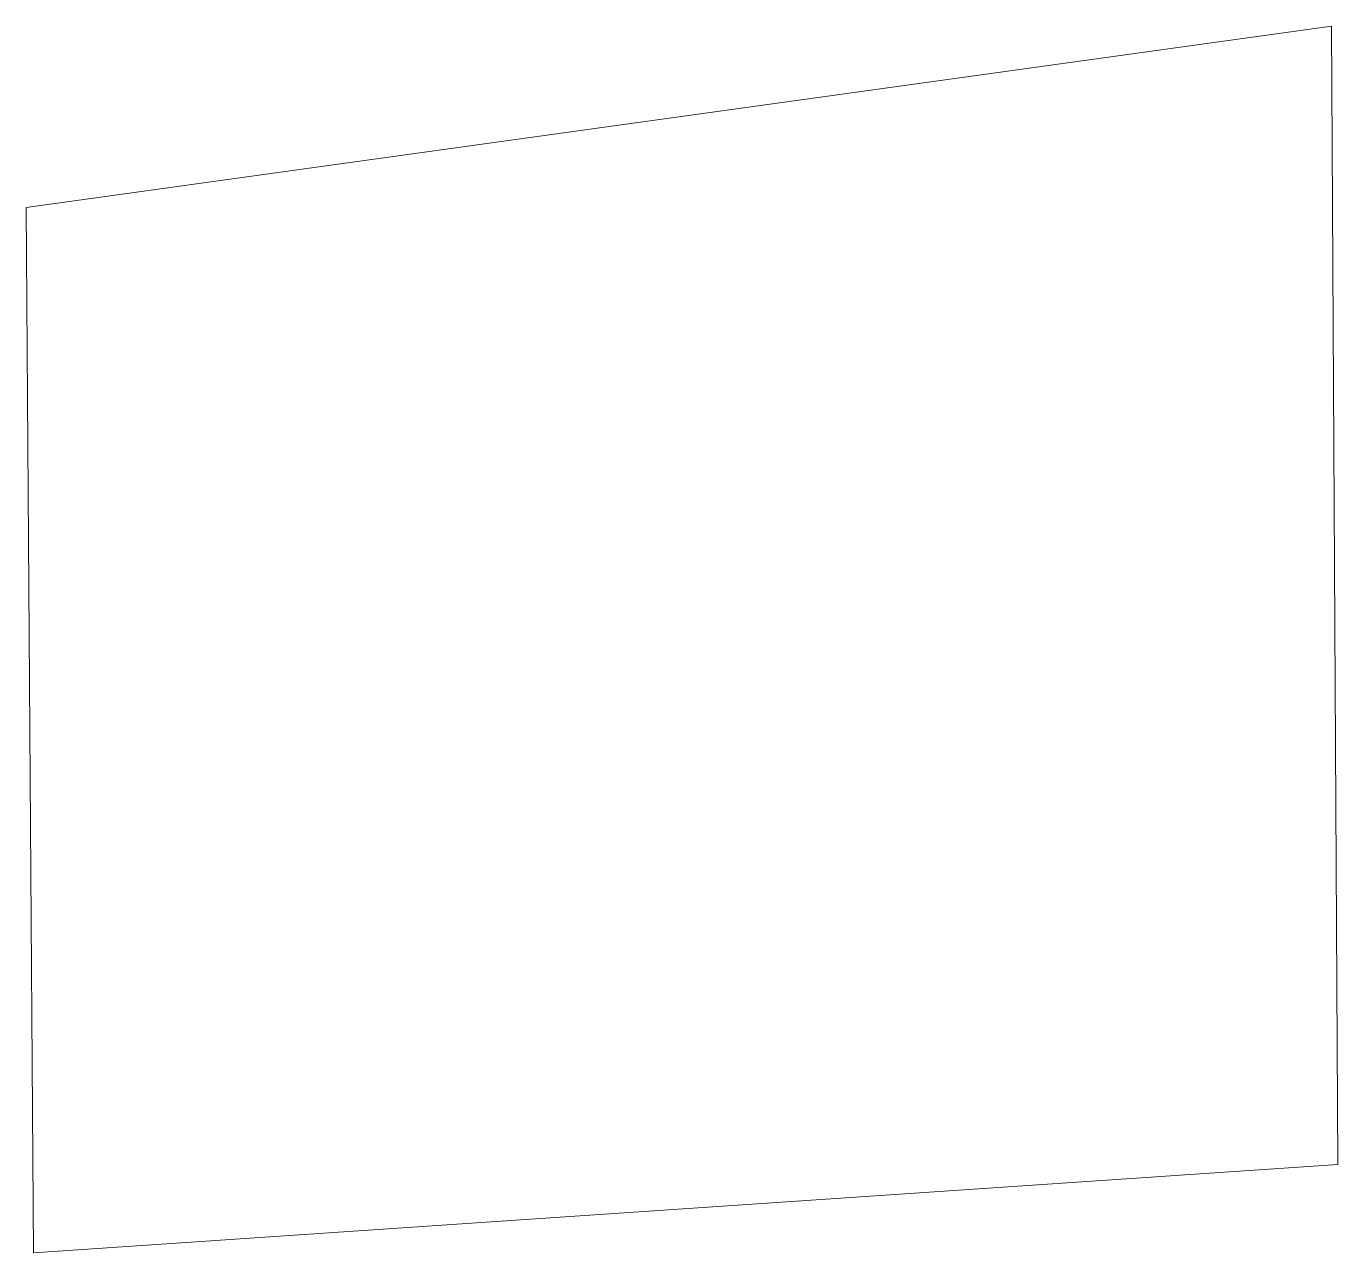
# Model space of a CAD drawing. Header units: millimetres. Extents: x 613645.3 to 613659.6, y 1320708.3 to 1320721.6.
import ezdxf

# ---------------------------------------------------------------- set-up
doc = ezdxf.new("R2010")
doc.units = ezdxf.units.MM
doc.layers.add('CVL_CUADCON_TIT', color=1, linetype='Continuous')

msp = doc.modelspace()

# ---------------------------------------------------------------- linework, layer by layer
at = {"layer": 'CVL_CUADCON_TIT', "color": 7, "lineweight": 0, "ltscale": 0.5, "flags": 128}
msp.add_lwpolyline([(613645.428, 1320708.346), (613659.556, 1320709.301), (613659.488, 1320721.631), (613645.348, 1320719.666)], close=True, dxfattribs=at)

doc.saveas('drawing.dxf')
